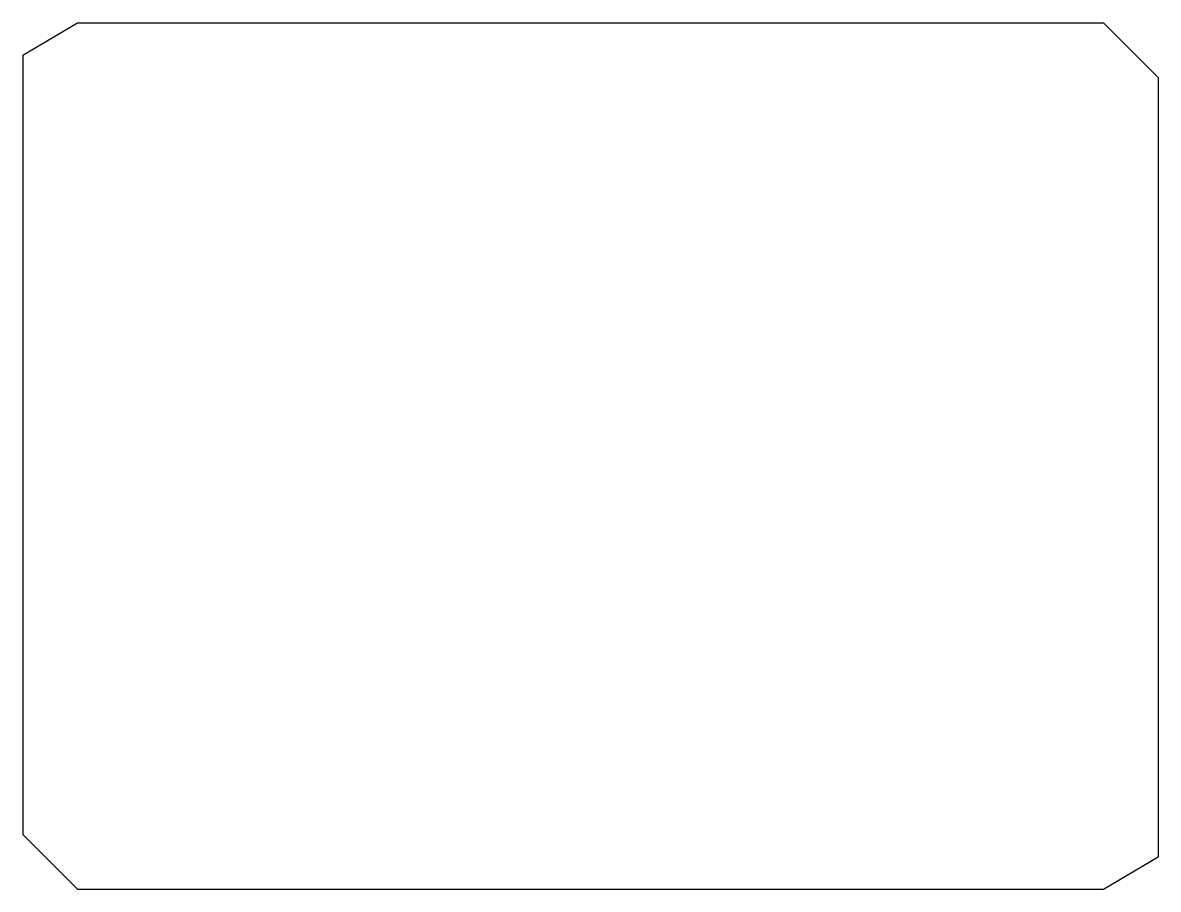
# Paper-space layout '_前视' of a CAD drawing. Header units: millimetres. Extents: x -50 to 364, y -3 to 312.
import ezdxf

# ---------------------------------------------------------------- set-up
doc = ezdxf.new("R2010")
doc.units = ezdxf.units.MM

psp = doc.layouts.new('_前视')

# ---------------------------------------------------------------- linework, layer by layer
at = {"color": 7, "linetype": 'Continuous'}
for p, q in [((-49.69, 300.53), (-29.69, 312.4)), ((-29.69, 312.4), (344.31, 312.4)), ((344.31, 312.4), (364.31, 292.4)), ((-49.69, 300.53), (-49.69, 16.53)), ((364.31, 292.4), (364.31, 8.4)), ((-49.69, 16.53), (-29.69, -3.47)), ((344.31, -3.47), (364.31, 8.4)), ((-29.69, -3.47), (344.31, -3.47))]:
    psp.add_line(p, q, dxfattribs=at)

doc.saveas('drawing.dxf')
